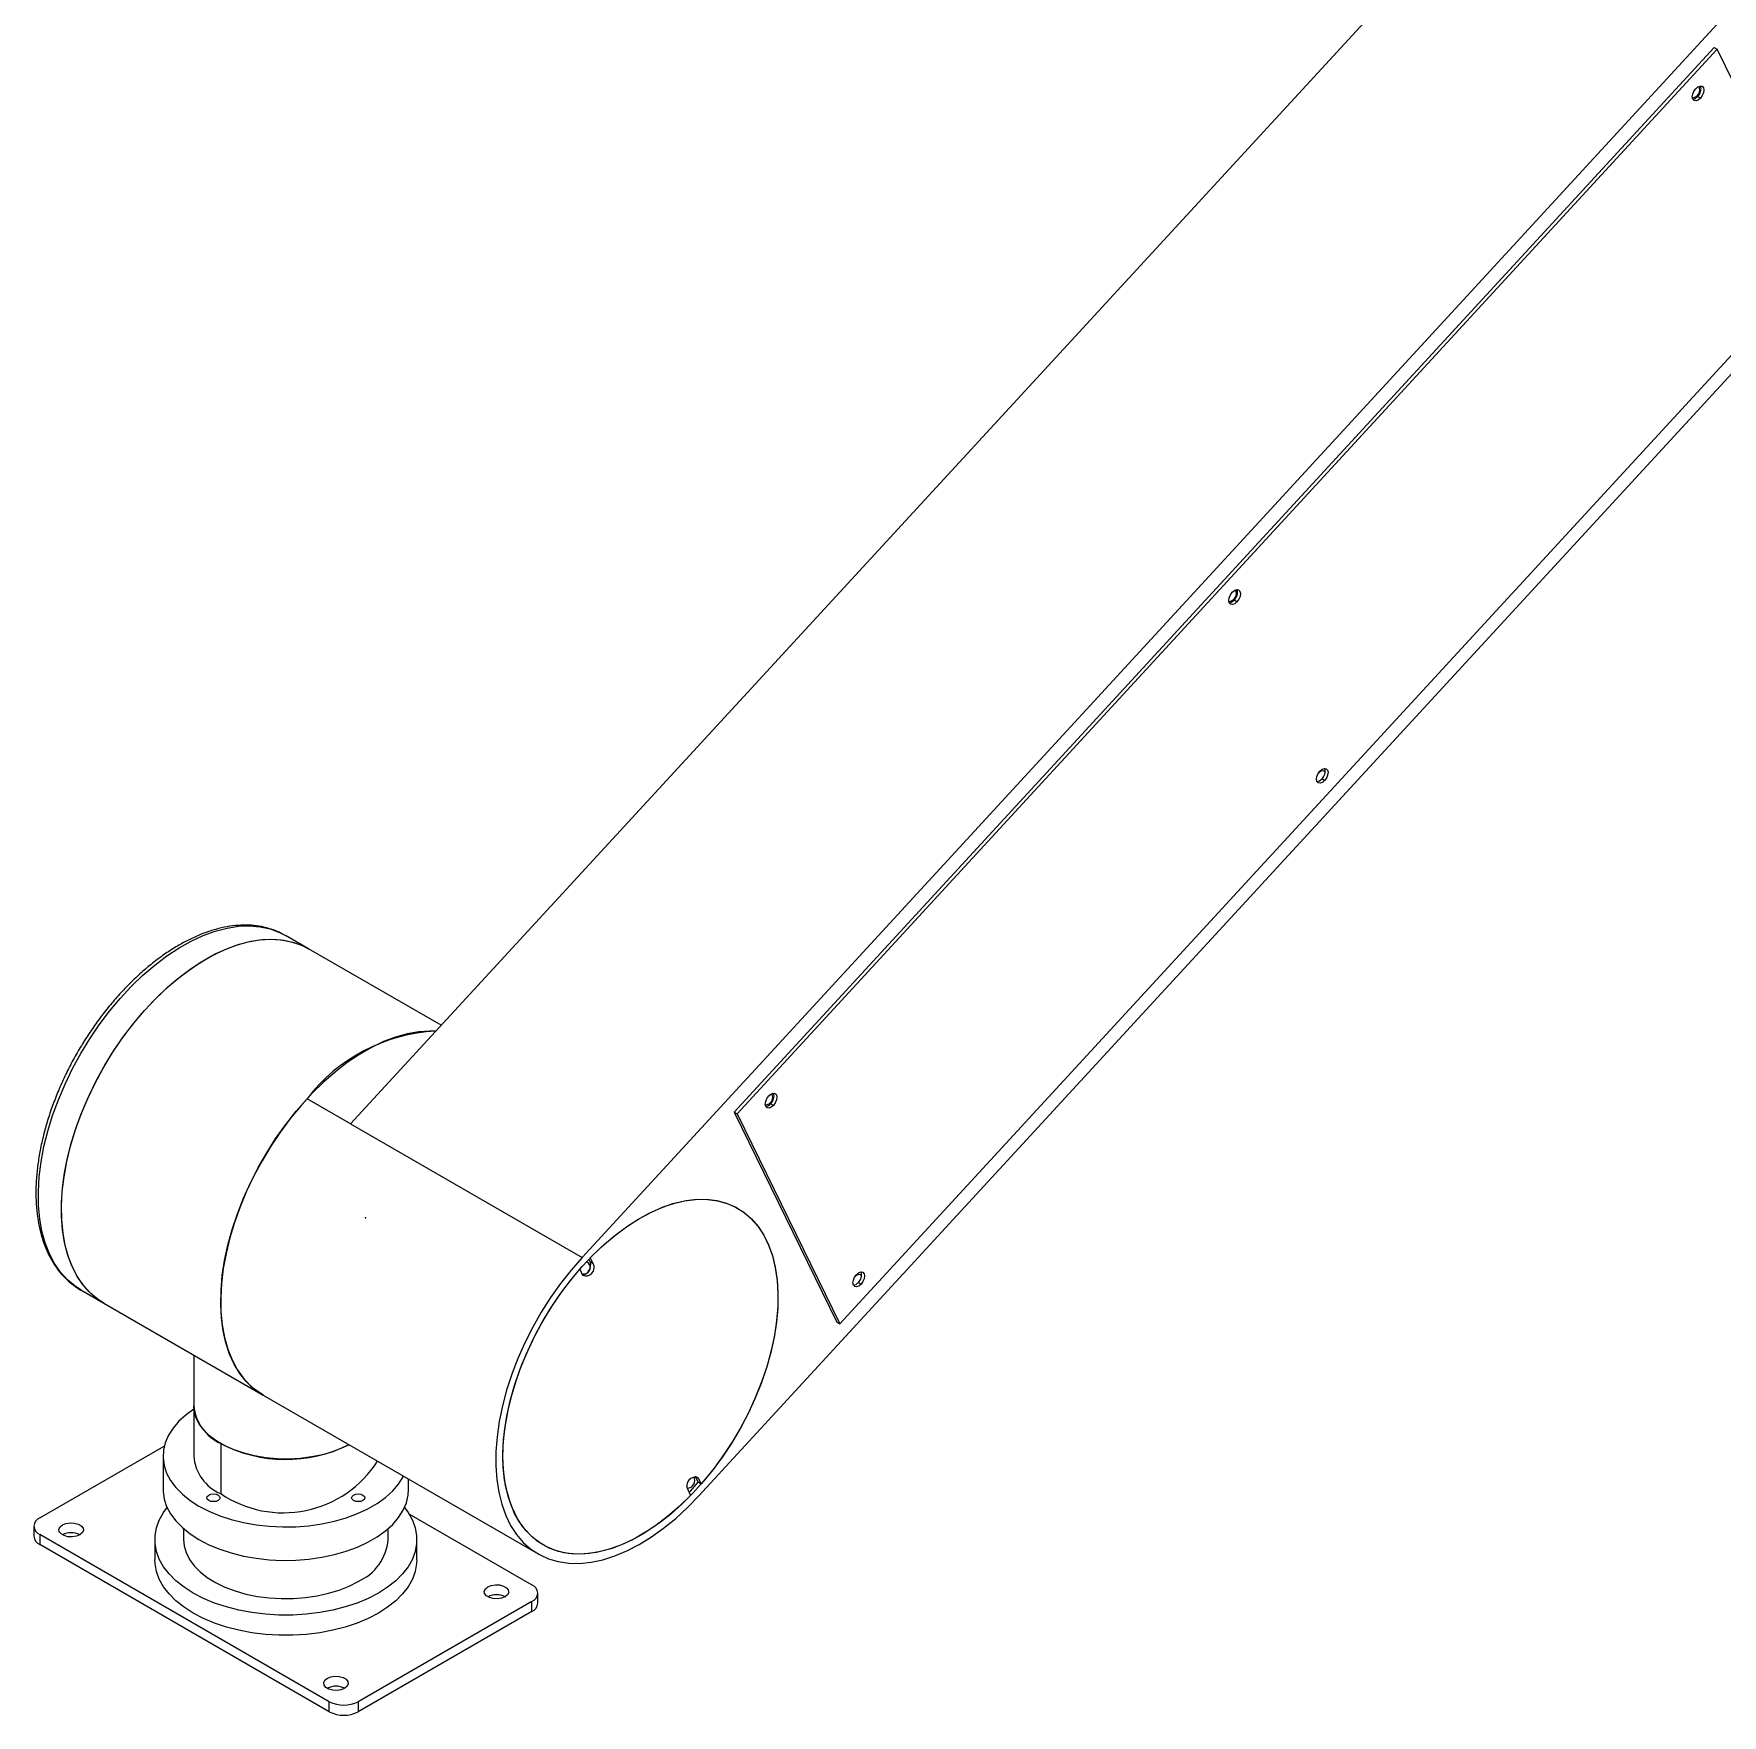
# Model space of a CAD drawing. Header units: millimetres. Extents: x 0.015 to 0.589, y 0.005 to 0.415.
# Drawn here: x 0.32428 to 0.36553, y 0.14077 to 0.18185 of the extents above; entities that cross this region are included whole.
import ezdxf

# ---------------------------------------------------------------- set-up
doc = ezdxf.new("R2010")
doc.units = ezdxf.units.MM
doc.header["$PDSIZE"] = -1

msp = doc.modelspace()

# ---------------------------------------------------------------- linework, layer by layer
at = {"color": 7, "linetype": 'Continuous', "lineweight": 25}
for p, q in [((0.3320189232087147, 0.155223763026958), (0.3598370604631891, 0.1854564017088451)), ((0.3654939147126813, 0.1821907692615544), (0.3376757774582071, 0.1519581305796671)), ((0.3653274411089671, 0.1815189769814244), (0.3413909044016287, 0.1555048460225912)), ((0.3653981517870857, 0.1814781565758332), (0.3414616150797474, 0.1554640256170001)), ((0.3653274411089671, 0.1815189769814244), (0.3653981517870857, 0.1814781565758332)), ((0.3679100415238354, 0.1763541570578263), (0.3653981517870857, 0.1814781565758332)), ((0.3649938440757718, 0.1802801401836985), (0.3649231333976532, 0.1803209605892897)), ((0.3405301976136044, 0.1461354038546595), (0.3683483348680788, 0.1763680425365463)), ((0.3439735048164969, 0.150340026098993), (0.3679100415238354, 0.1763541570578263)), ((0.3536725091466253, 0.167976159324791), (0.3536017984685066, 0.1680169797303821)), ((0.3558133242631732, 0.1636091142810349), (0.3557426135850546, 0.1636499346866261)), ((0.3303682711687937, 0.159860812751588), (0.3304304972247101, 0.1598266356124869)), ((0.3309961826496594, 0.1595000723677578), (0.3304304972247101, 0.1598266356124869)), ((0.3342338922545185, 0.1576309823975713), (0.3309961826496592, 0.1595000723677579)), ((0.3320189232087147, 0.155223763026958), (0.3309582630369349, 0.155836069110825)), ((0.3413909044016287, 0.1555048460225912), (0.3414616150797474, 0.1554640256170001)), ((0.3413909044016287, 0.1555048460225912), (0.3439027941383783, 0.1503808465045841)), ((0.3423511742174787, 0.1556721784658834), (0.3422804635393601, 0.1557129988714746)), ((0.3320189232087147, 0.155223763026958), (0.3376757774582071, 0.1519581305796671)), ((0.3414616150797474, 0.1554640256170001), (0.3439735048164969, 0.150340026098993)), ((0.3378771744727629, 0.1518484315731097), (0.3378441135513029, 0.1519158724894621)), ((0.3379478851508815, 0.1518076111675186), (0.3378771744727629, 0.1518484315731097)), ((0.3379478851508815, 0.1518076111675186), (0.3378777270412678, 0.1519507265736539)), ((0.3376189536714593, 0.1516694927254508), (0.3376891117810725, 0.1515263773193149)), ((0.3254309035615298, 0.1511661469886801), (0.3259965889864791, 0.150839583743951)), ((0.3444919893340267, 0.1513051334221273), (0.344421278655908, 0.1513459538277185)), ((0.325996588986479, 0.150839583743951), (0.3298856762830052, 0.1485944614364385)), ((0.3439027941383783, 0.1503808465045841), (0.3439735048164969, 0.150340026098993)), ((0.3281909294663322, 0.1495728179487999), (0.3281909294663322, 0.1483314812188979)), ((0.3298856762830435, 0.1485944614364175), (0.3366031907043155, 0.1447165229052598)), ((0.3281909294663322, 0.1483314812188979), (0.3281909294663322, 0.1471066700010693)), ((0.3244305218262851, 0.1455959036239817), (0.3274709623585957, 0.1473511125826114)), ((0.3288499392086625, 0.1474130220930973), (0.3288499392086625, 0.1461882108752687)), ((0.3274409294663322, 0.1471066700010693), (0.3274409294663322, 0.1462901291891836)), ((0.3334409294663322, 0.1462901291891836), (0.3334409294663322, 0.146542057460352)), ((0.3405168632907391, 0.1465671571150113), (0.3404461526126205, 0.1466079775206024)), ((0.3405163107222338, 0.1464648621144667), (0.3404461526126205, 0.1466079775206024)), ((0.3405870214003524, 0.1464240417088757), (0.3405163107222338, 0.1464648621144667)), ((0.3405870214003524, 0.1464240417088757), (0.3405168632907391, 0.1465671571150113)), ((0.34025808992093, 0.1462859232668078), (0.3403282480305433, 0.146142807860672)), ((0.3334481743143285, 0.1456967763776241), (0.3364513371064566, 0.1439630874003361)), ((0.3242840752168787, 0.1453918015960261), (0.3242840752168787, 0.1451468393524604)), ((0.3315015896381508, 0.1411056590089566), (0.3244305218262854, 0.1451876995680704)), ((0.3244305218262854, 0.1451876995680704), (0.3244305218262854, 0.1449427373245047)), ((0.3279409294663709, 0.1453328058206146), (0.3279409294663709, 0.1450653179713347)), ((0.3329409294663709, 0.1450653179713346), (0.3329409294663709, 0.145332805820682)), ((0.3315015896381509, 0.1408606967653908), (0.3244305218262854, 0.1449427373245047)), ((0.3272409294663713, 0.1450653179713347), (0.3272409294663713, 0.1445753934842033)), ((0.3336409294663713, 0.1445753934842032), (0.3336409294663713, 0.1450653179713347)), ((0.3364513371064567, 0.1435548833444246), (0.3322086964193373, 0.1411056590089566)), ((0.3364513371064566, 0.143309921100859), (0.3364513371064567, 0.1435548833444246)), ((0.3365977837158633, 0.1435140231288146), (0.3365977837158633, 0.1437589853723804)), ((0.3364513371064566, 0.143309921100859), (0.3322086964193374, 0.1408606967653908)), ((0.3315015896381509, 0.1408606967653908), (0.3315015896381508, 0.1411056590089566)), ((0.3322086964193373, 0.1411056590089566), (0.3322086964193374, 0.1408606967653908))]:
    msp.add_line(p, q, dxfattribs=at)
at = {"color": 7, "linetype": 'Continuous', "lineweight": 25, "flags": 128}
for points in [[(0.3649938440757718, 0.1802801401836985), (0.3649399843391575, 0.1802351929901419), (0.3648856330673374, 0.1802148177465717), (0.3648390647487507, 0.1802221163991193), (0.3648073689877593, 0.1802559777940969), (0.3647953711766515, 0.1803112468410733), (0.3648048978734079, 0.1803795093286617), (0.3648344987248071, 0.1804503729119276), (0.364879667269556, 0.1805130492526989), (0.3649335270061703, 0.1805579964462554), (0.3649878782779904, 0.1805783716898257), (0.3650344465965771, 0.180571073037278), (0.3650661423575685, 0.1805372116423005), (0.3650781401686763, 0.180481942595324), (0.3650686134719199, 0.1804136801077357), (0.3650390126205207, 0.1803428165244697), (0.3649938440757718, 0.1802801401836985)], [(0.3536725091466253, 0.167976159324791), (0.3536186494100109, 0.1679312121312344), (0.3535642981381908, 0.1679108368876642), (0.3535177298196042, 0.1679181355402118), (0.3534860340586128, 0.1679519969351893), (0.353474036247505, 0.1680072659821657), (0.3534835629442614, 0.1680755284697541), (0.3535131637956606, 0.16814639205302), (0.3535583323404095, 0.1682090683937912), (0.3536121920770238, 0.1682540155873478), (0.3536665433488439, 0.1682743908309181), (0.3537131116674306, 0.1682670921783705), (0.3537448074284219, 0.1682332307833929), (0.3537568052395297, 0.1681779617364165), (0.3537472785427733, 0.1681096992488281), (0.3537176776913741, 0.1680388356655622), (0.3536725091466253, 0.167976159324791)], [(0.3558133242631732, 0.1636091142810349), (0.3557594645265589, 0.1635641670874784), (0.3557051132547388, 0.1635437918439081), (0.3556585449361521, 0.1635510904964557), (0.3556268491751608, 0.1635849518914332), (0.355614851364053, 0.1636402209384097), (0.3556243780608093, 0.163708483425998), (0.3556539789122085, 0.163779347009264), (0.3556991474569574, 0.1638420233500352), (0.3557530071935717, 0.1638869705435918), (0.3558073584653918, 0.163907345787162), (0.3558539267839785, 0.1639000471346145), (0.3558856225449699, 0.1638661857396369), (0.3558976203560777, 0.1638109166926605), (0.3558880936593213, 0.1637426542050721), (0.3558584928079221, 0.1636717906218062), (0.3558133242631732, 0.1636091142810349)], [(0.3556692402956831, 0.1638041009173974), (0.3557114525493075, 0.1638389780544661), (0.3557555042551176, 0.1638554921893798), (0.3557932478773322, 0.16384957663149), (0.3558189372916157, 0.1638221319708608), (0.3558235576037818, 0.1638105371811246)], [(0.325996588986479, 0.150839583743951), (0.3258689720905756, 0.1509211921535379), (0.325680227285805, 0.1510756950793176), (0.3255112358097311, 0.1512589154062971), (0.3253631830161384, 0.1514695679755264), (0.3252371073889982, 0.1517061752105861), (0.3251338932582495, 0.1519670774817241), (0.3250542645968604, 0.1522504447469666), (0.3249987799426775, 0.1525542893885469), (0.324967828480684, 0.1528764801546164), (0.3249616273131473, 0.1532147571084449), (0.3249802199368022, 0.153566747480253), (0.3250234759377525, 0.1539299823104871), (0.3250910919062309, 0.154301913767797), (0.3251825935648005, 0.1546799330202421), (0.3252973390950704, 0.1550613885343728), (0.3254345236395902, 0.1554436046738332), (0.3255931849473471, 0.1558239004670266), (0.3257722101232651, 0.156199608412206), (0.3259703434343647, 0.1565680931880817), (0.326186195117827, 0.1569267701387071), (0.3264182511291818, 0.1572731234029823), (0.3266648837622415, 0.1576047235616131), (0.3269243630662903, 0.157919244677741), (0.3271948689804461, 0.1582144806117194), (0.3274745041000792, 0.1584883604955983), (0.3277613069857431, 0.1587389632587747), (0.3280532659212623, 0.1589645311029227), (0.3283483330244764, 0.1591634818316859), (0.3286444386116618, 0.1593344199486479), (0.3289395057148758, 0.1594761464457371), (0.329231464650395, 0.1595876672134068), (0.3295182675360589, 0.1596682000135992), (0.3297979026556921, 0.159717179966584), (0.3300684085698479, 0.1597342635131828), (0.3303278878738967, 0.1597193308245907), (0.3305745205069563, 0.1596724866428892), (0.3308065765183112, 0.1595940595463554), (0.3309961826496594, 0.1595000723677578)], [(0.3259965889864792, 0.150839583743951), (0.325820004132189, 0.1509570628433202), (0.3256360788039808, 0.1511188547282223), (0.3254722164743487, 0.1513090612803973), (0.3253295665198001, 0.1515263483375452), (0.3252091295272723, 0.1517691917870803), (0.3251117502757341, 0.1520358882566872), (0.3250381118106681, 0.1523245670622526), (0.3249887306529975, 0.1526332033293709), (0.3249639531760632, 0.1529596321963831), (0.3249639531760632, 0.1533015639993259), (0.3249887306529976, 0.1536566003322795), (0.3250381118106681, 0.1540222508704613), (0.3251117502757341, 0.1543959508380656), (0.3252091295272723, 0.1547750789983226), (0.3253295665198001, 0.1551569760395914), (0.3254722164743487, 0.1555389632285202), (0.3256360788039808, 0.1559183611994359), (0.325820004132189, 0.1562925087481698), (0.3260227023549461, 0.156658781498492), (0.3262427516898578, 0.1570146103102257), (0.3264786086489451, 0.1573574992999192), (0.3267286188651029, 0.1576850433476752), (0.3269910286962969, 0.1579949449673388), (0.3272639975261026, 0.158285030421712), (0.3275456106743067, 0.1585532649697585), (0.3278338928270132, 0.1587977671388501), (0.3281268218920514, 0.1590168219219451), (0.3284223431824994, 0.1592088928071307), (0.3287183838288363, 0.1593726325551502), (0.3290128673186331, 0.1595068926493179), (0.3293037280617948, 0.1596107313515391), (0.3295889258791914, 0.1596834203079258), (0.3298664603130481, 0.1597244496576757), (0.3301343846587197, 0.1597335316093798), (0.3303908196194248, 0.1597106024596726), (0.3306339664881621, 0.1596558230400644), (0.3308621197643484, 0.159569577588825), (0.3309961826496594, 0.1595000723677578)], [(0.334099588844158, 0.157485021996196), (0.3339574958663739, 0.1574891412056702), (0.3336869899522181, 0.1574720576590715), (0.3334073548325849, 0.1574230777060867), (0.333120551946921, 0.1573425449058942), (0.3328285930114018, 0.1572310241382246), (0.3325335259081877, 0.1570892976411353), (0.3322374203210023, 0.1569183595241733), (0.3319423532177883, 0.1567194087954101), (0.3316503942822691, 0.1564938409512621), (0.3313635913966052, 0.1562432381880857), (0.3310839562769721, 0.1559693583042069), (0.3308134503628163, 0.1556741223702284), (0.3305539710587674, 0.1553596012541005), (0.3303073384257078, 0.1550280010954697), (0.330075282414353, 0.1546816478311945), (0.3298594307308907, 0.1543229708805692), (0.3296612974197912, 0.1539544861046934), (0.3294822722438731, 0.153578778159514), (0.3293236109361162, 0.1531984823663206), (0.3291864263915964, 0.1528162662268603), (0.3290716808613265, 0.1524348107127295), (0.3289801792027569, 0.1520567914602844), (0.3289125632342785, 0.1516848600029745), (0.3288693072333282, 0.1513216251727404), (0.3288507146096734, 0.1509696348009324), (0.32885691577721, 0.1506313578471039), (0.3288878672392035, 0.1503091670810344), (0.3289433518933865, 0.1500053224394541), (0.3290229805547756, 0.1497219551742116), (0.3291261946855242, 0.1494610529030735), (0.3292522703126645, 0.1492244456680139), (0.3294003231062572, 0.1490137930987846), (0.3295693145823311, 0.1488305727718051), (0.3297580593871017, 0.1486760698460254), (0.3298856762830051, 0.1485944614364385)], [(0.3423511742174787, 0.1556721784658834), (0.3422973144808644, 0.1556272312723268), (0.3422429632090443, 0.1556068560287566), (0.3421963948904576, 0.1556141546813042), (0.3421646991294663, 0.1556480160762818), (0.3421527013183585, 0.1557032851232582), (0.3421622280151149, 0.1557715476108466), (0.3421918288665141, 0.1558424111941125), (0.3422369974112629, 0.1559050875348837), (0.3422908571478773, 0.1559500347284402), (0.3423452084196973, 0.1559704099720105), (0.342391776738284, 0.1559631113194628), (0.3424234724992753, 0.1559292499244853), (0.3424354703103832, 0.1558739808775088), (0.3424259436136268, 0.1558057183899205), (0.3423963427622276, 0.1557348548066546), (0.3423511742174787, 0.1556721784658834)], [(0.3298856762830436, 0.1485944614364177), (0.3298511634173485, 0.1486149431010966), (0.3296537679041566, 0.148755858496304), (0.3294755333402886, 0.1489260153596717), (0.3293177099131489, 0.1491242201630607), (0.3291814046406827, 0.1493490826421851), (0.3290675736064413, 0.1495990255483175), (0.3289770152533424, 0.1498722957115549), (0.3289103647831669, 0.1501669763380467), (0.3288680897010746, 0.1504810004549257), (0.328850486536392, 0.1508121654086381), (0.3288576787626714, 0.1511581483149751), (0.3288896159316131, 0.1515165223524374), (0.3289460740269238, 0.1518847737846434), (0.3290266570356298, 0.1522603195923845), (0.3291307997258242, 0.1526405255916487), (0.3292577716113613, 0.1530227249105288), (0.3294066820756935, 0.1534042366954127), (0.3295764866189055, 0.1537823849152453), (0.3297659941841309, 0.1541545171319635), (0.3299738755119609, 0.1545180231054437), (0.3301986724642431, 0.1548703531024607), (0.3304388082518737, 0.155209035781234), (0.3306925984948398, 0.1555316955261154), (0.3309582630369349, 0.155836069110825)], [(0.3360300537694231, 0.1457071152697454), (0.335924873896933, 0.1459572391042678), (0.3358432236659017, 0.1462302367240073), (0.3357857075860729, 0.1465240869501008), (0.3357527514863786, 0.1468366142182835), (0.3357445993622504, 0.1471655046860054), (0.3357613115691634, 0.1475083233633121), (0.3358027643757846, 0.1478625321406586), (0.3358686508800368, 0.1482255085801842), (0.3359584832812943, 0.1485945653313248), (0.3360715964918877, 0.1489669700270167), (0.3362071530611805, 0.1493399655131858), (0.336364149375761, 0.1497107902617522), (0.3365414230898439, 0.1500766988160178), (0.3367376617308729, 0.1504349821170667), (0.3369514124166078, 0.1507829875606905), (0.337181092611756, 0.1511181386363408), (0.3374250018445107, 0.1514379540027126), (0.3376813342962491, 0.1517400658587269), (0.3379481921711811, 0.1520222374739013), (0.3382235997469662, 0.1522823797483202), (0.3385055180022699, 0.1525185666795998), (0.3387918597129644, 0.1527290496223351), (0.339080504905206, 0.1529122702344598), (0.3393693165509792, 0.153066872014665), (0.3396561563899052, 0.1531917103454604), (0.3399389007601729, 0.1532858609675219), (0.3402154563213884, 0.1533486268225841), (0.3404837755529349, 0.1533795432142161), (0.3407418719130985, 0.1533783812482707), (0.3409878345467284, 0.1533451495275376), (0.3412198424325403, 0.15328009408805), (0.3414361778653198, 0.1531836965775211), (0.3416352391732118, 0.1530566706893924), (0.341815552575938, 0.1528999568788971), (0.341975783096151, 0.1527147154002587), (0.3421147444431385, 0.1525023177165748), (0.3422314077957059, 0.1522643363459841), (0.3423249094192077, 0.1520025332192919), (0.3423945570603369, 0.1517188466352516), (0.3424398350723259, 0.151415376910078), (0.3424604082326156, 0.1510943708274417), (0.342456124224725, 0.1507582050040684), (0.3424270147659496, 0.1504093682941002), (0.3423732953725379, 0.1500504433624906), (0.3422953637640836, 0.1496840875638563), (0.3421937969189502, 0.1493130132683539), (0.3420693468025238, 0.1489399677802398), (0.3419229347999251, 0.1485677129977908), (0.3417556448943963, 0.1481990049651757), (0.3415687156418684, 0.1478365734676685), (0.3413635310011264, 0.1474831018212729), (0.3411416100874624, 0.1471412070063902), (0.340904595925678, 0.1468134202926111), (0.3406542432857029, 0.1465021684980821), (0.3403924056908931, 0.1462097560221924), (0.3401210216951914, 0.1459383477846075), (0.3398421005307532, 0.1456899531969608), (0.339557707232294, 0.1454664112858739), (0.3392699473482952, 0.1452693770774459), (0.3389809513522595, 0.1451003093440199), (0.3386928588694309, 0.1449604598039425), (0.3384078028357574, 0.1448508638542794), (0.3381278937063802, 0.1447723329050977), (0.3378552038305614, 0.1447254483720695), (0.3375917521087359, 0.144710557371874), (0.3373394890452784, 0.1447277701522667), (0.3371002823076517, 0.1447769592758438), (0.33687590289885, 0.144857760563544), (0.3366680120455128, 0.1449695757909032), (0.3364781488987834, 0.1451115771170986), (0.3363077191389731, 0.145282713213993), (0.3361579845683953, 0.1454817170498003), (0.3360300537694231, 0.1457071152697454)], [(0.3378777270412678, 0.1519507265736539), (0.3381552304708462, 0.1522205940536469), (0.3384399612179516, 0.1524662588606463), (0.3387297480093802, 0.1526858476268547), (0.3390223810160165, 0.1528776858327172), (0.3393156287043424, 0.1530403105763166), (0.3396072548534571, 0.1531724817290344), (0.3398950356078428, 0.1532731913924081), (0.3401767764358343, 0.1533416715840696), (0.3404503288644743, 0.1533774000941535), (0.3407136068631389, 0.1533801044675163), (0.3409646027509944, 0.1533497640813995), (0.3412014025069839, 0.1532866103026929), (0.34142220036559, 0.1531911247235983), (0.3416253125870737, 0.1530640354891486), (0.3418091902971798, 0.1529063117445874), (0.3419724312983979, 0.1527191562449513), (0.3421137907627095, 0.1525039961832127), (0.3422321907242817, 0.1522624723069245), (0.3423267282997187, 0.1519964264063606), (0.3423966825731853, 0.1517078872695627), (0.3424415200939004, 0.1513990552113979), (0.342460898944076, 0.1510722852946023), (0.3424546713462818, 0.1507300693707633), (0.3424228847903529, 0.1503750170781897), (0.342365781671246, 0.150009835941575), (0.3422837974406067, 0.1496373107252079), (0.3421775572861427, 0.1492602821971763), (0.342047871364126, 0.1488816254665027), (0.3418957286213781, 0.1485042280584055), (0.3417222892538521, 0.1481309678948785), (0.3415288758593178, 0.1477646913485009), (0.3413169633516198, 0.1474081915368354), (0.3410881677134158, 0.1470641870229318), (0.3408442336731676, 0.1467353010843621), (0.3405870214003524, 0.1464240417088757)], [(0.3376757774582071, 0.1519581305796671), (0.3374066000631605, 0.151649513653663), (0.3371496451787277, 0.151322143879942), (0.3369067641707391, 0.1509783799652256), (0.3366797070024228, 0.1506206987363966), (0.3364701096258796, 0.150251677294905), (0.3362794821950104, 0.1498739744486928), (0.3361091981848228, 0.149490311555422), (0.3359604844955124, 0.1491034529150303), (0.3358344126126182, 0.1487161858528865), (0.3357318908869455, 0.1483313006370475), (0.3356536579898772, 0.1479515703743132), (0.3356002775912291, 0.147579731029928), (0.3355721342979969, 0.1472184617148888), (0.3355694308832531, 0.1468703653828891), (0.3355921868251629, 0.1465379500759775), (0.3356402381666435, 0.1462236108540575), (0.3357132386966782, 0.1459296125384262), (0.3358106624447756, 0.1456580733936846), (0.335931807470598, 0.1454109498655929), (0.3360758009214584, 0.1451900224848338), (0.3362416053212436, 0.1449968830382483), (0.336428026045454, 0.1448329230999748), (0.3366337199284997, 0.1446993240051256), (0.3368572049412398, 0.1445970483382405), (0.3370968708690365, 0.1445268329978432), (0.337350990913388, 0.1444891838870701), (0.3376177341335518, 0.1444843722686272), (0.3378951786385139, 0.1445124328103354), (0.3381813254342587, 0.1445731633353489), (0.3384741128265656, 0.1446661262788433), (0.338771431275564, 0.1447906518406804), (0.3390711385950158, 0.1449458428113338), (0.3393710753868164, 0.1451305810363036), (0.3396690805995081, 0.1453435354724457), (0.3399630070987045, 0.1455831717781678), (0.3402507371372436, 0.1458477633683961), (0.3405301976136044, 0.1461354038546595)], [(0.3403282480305433, 0.146142807860672), (0.340050744600965, 0.1458729403806791), (0.3397660138538597, 0.1456272755736797), (0.3394762270624311, 0.1454076868074713), (0.3391835940557947, 0.1452158486016088), (0.3388903463674688, 0.1450532238580095), (0.3385987202183541, 0.1449210527052918), (0.3383109394639685, 0.1448203430419181), (0.338029198635977, 0.1447518628502566), (0.3377556462073369, 0.1447161343401727), (0.3374923682086725, 0.14471342996681), (0.337241372320817, 0.1447437703529268), (0.3370045725648275, 0.1448069241316334), (0.3367837747062214, 0.1449024097107281), (0.3365806624847377, 0.1450294989451778), (0.3363967847746316, 0.145187222689739), (0.3362335437734136, 0.1453743781893752), (0.3360921843091021, 0.1455895382511138), (0.3359737843475299, 0.145831062127402), (0.335879246772093, 0.1460971080279659), (0.3358092924986264, 0.1463856471647638), (0.3357644549779112, 0.1466944792229287), (0.3357450761277357, 0.1470212491397242), (0.33575130372553, 0.1473634650635632), (0.3357830902814589, 0.1477185173561368), (0.3358401934005658, 0.1480836984927515), (0.3359221776312051, 0.1484562237091187), (0.3360284177856691, 0.1488332522371502), (0.3361581037076858, 0.1492119089678238), (0.3363102464504337, 0.1495893063759209), (0.3364836858179598, 0.149962566539448), (0.3366770992124941, 0.1503288430858255), (0.3368890117201921, 0.1506853428974909), (0.3371178073583961, 0.1510293474113946), (0.3373617413986443, 0.1513582333499642), (0.3376189536714593, 0.1516694927254508)], [(0.3376331701405095, 0.1516404925748887), (0.3376409170415614, 0.1516939669407881), (0.3376411601521701, 0.1516948251618365)], [(0.3444919893340267, 0.1513051334221273), (0.3444381295974123, 0.1512601862285708), (0.3443837783255922, 0.1512398109850005), (0.3443372100070056, 0.1512471096375482), (0.3443055142460142, 0.1512809710325257), (0.3442935164349064, 0.1513362400795022), (0.3443030431316628, 0.1514045025670906), (0.344332643983062, 0.1514753661503565), (0.3443778125278108, 0.1515380424911277), (0.3444316722644252, 0.1515829896846843), (0.3444860235362453, 0.1516033649282545), (0.344532591854832, 0.1515960662757069), (0.3445642876158233, 0.1515622048807294), (0.3445762854269311, 0.1515069358337529), (0.3445667587301748, 0.1514386733461645), (0.3445371578787756, 0.1513678097628986), (0.3444919893340267, 0.1513051334221273)], [(0.3443479053429171, 0.1515001200332645), (0.344390117620161, 0.1515349971955589), (0.3444341693259711, 0.1515515113304725), (0.3444719129481856, 0.1515455957725827), (0.3444976023624691, 0.1515181511119534), (0.3445022227329393, 0.1515065561385501)], [(0.3281948582159331, 0.1482547563631032), (0.3280043628479916, 0.1481170295665175), (0.3278294179581637, 0.1479590265875518), (0.3276850906530414, 0.1477910305069267), (0.3275730730383174, 0.1476150109250872), (0.3274946784181058, 0.1474330315106941), (0.3274508258976516, 0.1472472258059958), (0.3274420296076624, 0.1470597722129962), (0.3274683926765958, 0.1468728684536826), (0.3275296060215727, 0.1466887058037454), (0.3276249519720908, 0.1465094434018735), (0.3277533126840562, 0.1463371829358276), (0.3279131832454823, 0.146173944002073), (0.3281026893202075, 0.1460216404278572), (0.3283196091227726, 0.1458820578333352), (0.3285613994668243, 0.1457568326968063), (0.3288252255816496, 0.1456474331685019), (0.3291079943472706, 0.1455551418578664), (0.3294063905584483, 0.1454810407961342), (0.3297169157924332, 0.145425998750503), (0.3300359294247724, 0.1453906610386322), (0.3303596913123039, 0.1453754419628841), (0.3306844056429146, 0.1453805199530068), (0.3310062654379672, 0.145405835474209), (0.3313214971856441, 0.1454510917251508), (0.3316264050819227, 0.1455157581176681), (0.3319174143604993, 0.1455990764974336), (0.3321911132036547, 0.1457000700326234), (0.3324442927426983, 0.1458175546663767), (0.332673984679019, 0.1459501529987798), (0.3328774960846729, 0.1460963104356211), (0.3330524409745008, 0.1462543134145868), (0.3331967682796231, 0.1464223094952119), (0.333308785894347, 0.1465983290770514), (0.3333168267251809, 0.1466137004478548)], [(0.331981284065243, 0.1473846928144029), (0.3318199703370514, 0.1473051509655015), (0.3315862726517706, 0.1472134656791017), (0.3313345122202605, 0.1471394121656346), (0.3310686594549205, 0.147084158293245), (0.3307929070126727, 0.1470485754485075), (0.330511603674258, 0.1470332247941399), (0.3302291857613656, 0.1470383484191314), (0.32995010717319, 0.1470638655208554), (0.3296787691457803, 0.1471093736793745), (0.3294194508419183, 0.1471741552038434), (0.329176241866165, 0.1472571884509229), (0.328952977769354, 0.1473571639367047), (0.3287531795596637, 0.1474725049880556), (0.3285799981742145, 0.1476013926076944), (0.3284361647869084, 0.1477417941608657), (0.3283239477361852, 0.1478914954312041), (0.32824511675197, 0.1480481355402493), (0.3282009150459753, 0.1482092441799092), (0.3281909294663322, 0.1483314812188979)], [(0.3402911508423894, 0.1462184823504552), (0.3403216950127745, 0.1462505764277837), (0.3405163107222337, 0.146464862114467)], [(0.3274409294663322, 0.1462901291891835), (0.3274420296076624, 0.1462432314011104), (0.3274683926765958, 0.1460563276417969), (0.3275296060215726, 0.1458721649918596), (0.3276249519720908, 0.1456929025899877), (0.3277533126840562, 0.1455206421239419), (0.3279131832454823, 0.1453574031901873), (0.3281026893202075, 0.1452050996159714), (0.3283196091227726, 0.1450655170214494), (0.3285613994668243, 0.1449402918849206), (0.3288252255816496, 0.1448308923566161), (0.3291079943472706, 0.1447386010459806), (0.3294063905584483, 0.1446644999842485), (0.3297169157924331, 0.1446094579386172), (0.3300359294247724, 0.1445741202267465), (0.3303596913123039, 0.1445589011509983), (0.3306844056429146, 0.144563979141121), (0.3310062654379672, 0.1445892946623232), (0.3313214971856441, 0.144634550913265), (0.3316264050819227, 0.1446992173057823), (0.3319174143604993, 0.1447825356855479), (0.3321911132036547, 0.1448835292207377), (0.3324442927426983, 0.1450010138544909), (0.332673984679019, 0.145133612186894), (0.3328774960846729, 0.1452797696237353), (0.3330524409745008, 0.145437772602701), (0.3331967682796231, 0.1456057686833261), (0.3333087858943471, 0.1457817882651657), (0.3333871805145587, 0.1459637676795588), (0.3334310330350129, 0.1461495733842571), (0.3334409294663322, 0.1462901291891835)], [(0.3285585405041355, 0.1460199899838276), (0.3285234016411458, 0.1460503489816606), (0.3285110625133659, 0.1460861598612909), (0.3285234016411458, 0.1461219707409211), (0.3285585405041355, 0.1461523297387541), (0.3286111295289795, 0.1461726149725747), (0.3286731625133659, 0.1461797381994199), (0.3287351954977523, 0.1461726149725747), (0.3287877845225962, 0.1461523297387541), (0.3288229233855859, 0.1461219707409211), (0.3288352625133659, 0.1460861598612908), (0.3288229233855859, 0.1460503489816606), (0.3287877845225962, 0.1460199899838276), (0.3287351954977522, 0.145999704750007), (0.3286731625133659, 0.1459925815231618), (0.3286111295289795, 0.145999704750007), (0.3285585405041355, 0.1460199899838276)], [(0.3320940744100682, 0.1460199899838277), (0.3320589355470785, 0.1460503489816607), (0.3320465964192986, 0.1460861598612909), (0.3320589355470785, 0.1461219707409212), (0.3320940744100683, 0.1461523297387541), (0.3321466634349122, 0.1461726149725748), (0.3322086964192986, 0.14617973819942), (0.332270729403685, 0.1461726149725748), (0.332323318428529, 0.1461523297387541), (0.3323584572915187, 0.1461219707409212), (0.3323707964192986, 0.1460861598612909), (0.3323584572915187, 0.1460503489816606), (0.332323318428529, 0.1460199899838277), (0.332270729403685, 0.145999704750007), (0.3322086964192986, 0.1459925815231618), (0.3321466634349122, 0.145999704750007), (0.3320940744100682, 0.1460199899838277)], [(0.3333407983931317, 0.1458464205031741), (0.333428386831162, 0.1457273384951036), (0.333531892110496, 0.1455434397453871), (0.3336015321562754, 0.1453543025934607), (0.3336365439775856, 0.1451619992655404), (0.3336365439775856, 0.1449686366771288), (0.3336015321562754, 0.1447763333492085), (0.333531892110496, 0.1445871961972821), (0.333428386831162, 0.1444032974475656), (0.3332921503437737, 0.1442266519332443), (0.3331246752837963, 0.1440591950195384), (0.3329277965430333, 0.1439027613994371), (0.3327036711661679, 0.1437590649924182), (0.3324547547177304, 0.1436296801663873), (0.332183774378419, 0.1435160244885739), (0.3318936990655375, 0.1434193431943682), (0.3315877069049159, 0.1433406955442612), (0.331269150410699, 0.1432809432183658), (0.3309415197544996, 0.1432407408756682), (0.3306084045263483, 0.1432205289814481), (0.3302734544063935, 0.1432205289814481), (0.3299403391782422, 0.1432407408756682), (0.3296127085220428, 0.1432809432183658), (0.3292941520278259, 0.1433406955442613), (0.3289881598672043, 0.1434193431943682), (0.3286980845543228, 0.143516024488574), (0.3284271042150114, 0.1436296801663874), (0.3281781877665739, 0.1437590649924183), (0.3279540623897086, 0.1439027613994372), (0.3277571836489455, 0.1440591950195385), (0.3275897085889681, 0.1442266519332444), (0.3274534721015798, 0.1444032974475657), (0.3273499668222459, 0.1445871961972822), (0.3272803267764665, 0.1447763333492086), (0.3272453149551562, 0.1449686366771289), (0.3272453149551562, 0.1451619992655404), (0.3272803267764665, 0.1453543025934607), (0.3273499668222459, 0.1455434397453871), (0.3274534721015798, 0.1457273384951036), (0.3275410605395608, 0.1458464205031131)], [(0.3249849663108394, 0.1454261327448548), (0.3250703128666732, 0.1454606316327285), (0.3251709516223711, 0.1454761988154974), (0.3252747440587261, 0.1454709566611723), (0.3253691712761007, 0.1454455374509308), (0.3254428439584821, 0.1454030071166756), (0.3254868760930821, 0.1453484954443988), (0.3254959567546229, 0.1452885773462836), (0.3254689906813064, 0.1452304798292597), (0.3254092303795513, 0.145181210311308), (0.3253238838237176, 0.1451467114234343), (0.3252232450680197, 0.1451311442406655), (0.3251194526316646, 0.1451363863949906), (0.3250250254142901, 0.1451618056052321), (0.3249513527319087, 0.1452043359394873), (0.3249073205973086, 0.145258847611764), (0.3248982399357679, 0.1453187657098792), (0.3249252060090844, 0.1453768632269032), (0.3249849663108394, 0.1454261327448548)], [(0.3279409294663709, 0.1450653179713347), (0.3279543677763185, 0.1449158785289772), (0.3280024374695329, 0.1447471508456687), (0.3280847382451425, 0.1445828895313737), (0.3282001147806632, 0.1444254004548795), (0.328346947442445, 0.1442768944175998), (0.3285231750217774, 0.1441394561187689), (0.3287263236697424, 0.1440150148908337), (0.3289535416246298, 0.143905317615856), (0.3292016392444208, 0.1438119042031172), (0.3294671337823704, 0.1437360859721672), (0.3297462982771369, 0.143678927244773), (0.3300352138711498, 0.1436412304041739), (0.3303298248227801, 0.1436235246313792), (0.330625995440062, 0.1436260584766275), (0.330919568136743, 0.1436487963702858), (0.3312064217956808, 0.1436914191221692), (0.331482529620295, 0.1437533284022714), (0.3317440156619638, 0.1438336551400066), (0.3319872092298466, 0.1439312717240556), (0.3322086964193373, 0.1440448078315562)], [(0.3336409294663713, 0.1445753934842032), (0.333636543977586, 0.1444787121899974), (0.3336015321562757, 0.1442864088620771), (0.3335318921104963, 0.1440972717101507), (0.3334283868311624, 0.1439133729604342), (0.3332921503437741, 0.1437367274461129), (0.3331246752837967, 0.143569270532407), (0.3329277965430336, 0.1434128369123058), (0.3327036711661683, 0.1432691405052869), (0.3324547547177308, 0.1431397556792559), (0.3321837743784194, 0.1430261000014426), (0.3318936990655378, 0.1429294187072368), (0.3315877069049162, 0.1428507710571298), (0.3312691504106994, 0.1427910187312344), (0.3309415197545, 0.1427508163885368), (0.3306084045263487, 0.1427306044943167), (0.3302734544063938, 0.1427306044943167), (0.3299403391782425, 0.1427508163885369), (0.3296127085220432, 0.1427910187312344), (0.3292941520278263, 0.1428507710571299), (0.3289881598672047, 0.1429294187072369), (0.3286980845543231, 0.1430261000014426), (0.3284271042150118, 0.143139755679256), (0.3281781877665743, 0.1432691405052869), (0.3279540623897089, 0.1434128369123058), (0.3277571836489459, 0.1435692705324071), (0.3275897085889685, 0.143736727446113), (0.3274534721015802, 0.1439133729604343), (0.3273499668222462, 0.1440972717101508), (0.3272803267764668, 0.1442864088620772), (0.3272453149551566, 0.1444787121899975), (0.3272409294663713, 0.1445753934842033)], [(0.3353736019743542, 0.1439124098299664), (0.3354589485301879, 0.1439469087178401), (0.3355595872858858, 0.1439624759006089), (0.3356633797222409, 0.1439572337462838), (0.3357578069396154, 0.1439318145360423), (0.3358314796219968, 0.1438892842017871), (0.3358755117565969, 0.1438347725295104), (0.3358845924181376, 0.1437748544313952), (0.3358576263448211, 0.1437167569143712), (0.3357978660430661, 0.1436674873964195), (0.3357125194872324, 0.1436329885085458), (0.3356118807315344, 0.143617421325777), (0.3355080882951794, 0.1436226634801021), (0.3354136610778048, 0.1436480826903436), (0.3353399883954234, 0.1436906130245988), (0.3352959562608234, 0.1437451246968755), (0.3352868755992826, 0.1438050427949907), (0.3353138416725991, 0.1438631403120147), (0.3353736019743542, 0.1439124098299664)], [(0.3314550803034805, 0.1416777965023719), (0.3315404268593143, 0.1417122953902457), (0.3316410656150122, 0.1417278625730145), (0.3317448580513672, 0.1417226204186894), (0.3318392852687418, 0.1416972012084479), (0.3319129579511232, 0.1416546708741927), (0.3319569900857232, 0.1416001592019159), (0.331966070747264, 0.1415402411038008), (0.3319391046739475, 0.1414821435867768), (0.3318793443721925, 0.1414328740688251), (0.3317939978163587, 0.1413983751809514), (0.3316933590606608, 0.1413828079981826), (0.3315895666243057, 0.1413880501525077), (0.3314951394069311, 0.1414134693627492), (0.3314214667245498, 0.1414559996970043), (0.3313774345899497, 0.1415105113692811), (0.331368353928409, 0.1415704294673963), (0.3313953200017255, 0.1416285269844203), (0.3314550803034805, 0.1416777965023719)]]:
    msp.add_lwpolyline(points, dxfattribs=at)
at = {"color": 8, "linetype": 'Continuous', "lineweight": 25, "flags": 128}
msp.add_lwpolyline([(0.3254309035615299, 0.1511661469886801), (0.3252944572374826, 0.1512540246419732), (0.3251057717309402, 0.1514105949667408), (0.3249370782777747, 0.1515960805202315), (0.3247895707235388, 0.151809168619001), (0.3246642929809291, 0.1520483512360673), (0.324562131642004, 0.1523119356732356), (0.324483809703761, 0.152598056540343), (0.3244298814514783, 0.1529046889566468), (0.3244007285360321, 0.1532296628809295), (0.3243965572729476, 0.1535706784689055), (0.3244173971823031, 0.1539253223492469), (0.3244631007798146, 0.1542910847030401), (0.324533344620585, 0.1546653770258043), (0.3246276315881266, 0.1550455504463678), (0.3247452944124611, 0.1554289144729606), (0.3248855003923962, 0.1558127560338564), (0.3250472572885625, 0.1561943586778128), (0.3252294203455028, 0.1565710217984292), (0.3254307003931199, 0.1569400797463695), (0.325649672970149, 0.1572989206941943), (0.3258847884050862, 0.1576450051202943), (0.3261343827832324, 0.1579758837811142), (0.326396689722237, 0.1582892150444787), (0.3266698528728066, 0.1585827814613509), (0.3269519390561111, 0.1588545054587445), (0.3272409519449126, 0.1591024640427335), (0.3275348461915967, 0.1593249024075017), (0.3278315419031221, 0.1595202463541248), (0.3281289393604478, 0.1596871134311942), (0.3284249338782695, 0.1598243227184424), (0.3287174306999023, 0.1599309031841294), (0.3290043598218983, 0.1600061005570455), (0.3292836906434854, 0.160049382664498), (0.3295534463371532, 0.1600604431985032), (0.3298117178386837, 0.1600392038835319), (0.3300566773576223, 0.1599858150304659), (0.3302865913125715, 0.1599006544728465), (0.3303682711687937, 0.159860812751588)], dxfattribs=at)
at = {"color": 7, "linetype": 'Continuous', "lineweight": 25}
for centre, radius, start, end in [((0.3647897538679776, 0.1804814570532713), 0.0001896437718984492, 272.1459042665613, 27.85947294474963), ((0.3647882541354952, 0.1804229179992465), 0.0001690790608129883, 276.6606615702033, 322.9137773289385), ((0.3647697079677493, 0.1805026708952952), 0.0002378192545817998, 310.1757681360663, 18.72820198576425), ((0.3534483730385047, 0.1681986900364322), 0.0002378192546789945, 310.1757681471868, 18.72820193619624), ((0.3534684188492037, 0.168177476246259), 0.0001896438611261206, 272.1459611178338, 27.85941584838102), ((0.3534669192062926, 0.1681189371404165), 0.0001690790609044593, 276.6606616305976, 322.9137773194317), ((0.3555891881551557, 0.1638316449926297), 0.0002378192545770833, 310.1757681354486, 18.72820198765421), ((0.3556077343228992, 0.1637518920965793), 0.0001690790608087439, 276.6606615680229, 322.9137773294146), ((0.334307784281921, 0.1532717442937546), 0.00421841846407589, 92.82891988908898, 142.5630718225529), ((0.342147083833747, 0.1558734954374197), 0.0001896439470904014, 272.1460158147169, 27.85936076591296), ((0.3421270381094637, 0.1558947091774776), 0.0002378192545750688, 310.1757681350708, 18.7282019875573), ((0.3421455842772043, 0.1558149562814282), 0.0001690790608093276, 276.6606615686626, 322.9137773293589), ((0.3377226636635038, 0.1517124032868203), 0.0001558485885480725, 250.1666123171921, 65.93066763645108), ((0.3377702529008801, 0.1517113867215563), 0.0002020206926068751, 246.3187836325812, 28.44466859438549), ((0.3376316474447296, 0.1517750092134753), 0.0002562701004588315, 283.0717235026469, 16.64875939839586), ((0.3442678532260173, 0.1515276641337196), 0.0002378192545698922, 310.1757681343391, 18.72820198921519), ((0.3442863993937536, 0.1514479112376702), 0.000169079060807027, 276.6606615672575, 322.9137773296155), ((0.3293285387859773, 0.148452080076674), 0.001143983849816227, 186.0513691346441, 245.2687718229678), ((0.330443484066295, 0.1504797049826571), 0.003455999010185949, 242.5421929795702, 296.4211254037926), ((0.329271196083405, 0.1471861245132941), 0.0010831846488364, 184.2065778873356, 247.1135630702853), ((0.3303786028235622, 0.1484521299244676), 0.002731692132881, 235.9716402953127, 327.4182362069673), ((0.3404357221709315, 0.14638214771277), 0.0002020206926068153, 66.31878363258528, 208.4446685943857), ((0.3402404746173178, 0.1465114026325327), 0.0001896439549550874, 272.1460208122078, 27.85935571999652), ((0.3245079853396833, 0.1453918015960261), 0.0002183076584171403, 110.7834207995335, 249.2165792005484), ((0.325197099889431, 0.1447807754772721), 0.0004531190024967091, 62.0902539926719, 117.9151226859337), ((0.3245343037481239, 0.1451717925409099), 0.0002514696392468827, 185.6947992512174, 245.6253417064215), ((0.3317283322322764, 0.1451624269302792), 0.001216479429353814, 293.2585306801442, 355.4213283622416), ((0.3363738735930588, 0.1437589853723803), 0.0002183076584171528, 290.7834207994584, 69.21657920057996), ((0.3355857355529459, 0.1432670525623836), 0.000453119002496745, 62.09025399255258, 117.9151226859383), ((0.3363475551846182, 0.1435389763172642), 0.0002514696392467494, 294.3746582935534, 354.3052007488068), ((0.3316672138820722, 0.1410324392347893), 0.0004531190024965996, 62.09025399259308, 117.915122685942), ((0.331855143028744, 0.1417880145514345), 0.0007685109539560138, 242.6096722366086, 297.3903277633967), ((0.3318551430287441, 0.1415430523078685), 0.0007685109539558413, 242.6096722366019, 297.3903277634034)]:
    msp.add_arc(centre, radius, start, end, dxfattribs=at)
msp.add_open_spline([(0.3303614194193259, 0.1598600807653982), (0.3303245199831237, 0.1598801007003889), (0.3302177342877304, 0.1599380377015938), (0.3300250071601028, 0.160003370001401), (0.3297864886674641, 0.1600575066652761), (0.3295358314024227, 0.1600814253793234), (0.3292752292963104, 0.1600766791538309), (0.329005838255043, 0.1600426404098851), (0.328729383830033, 0.1599794743963634), (0.328447689589381, 0.1598874468627752), (0.3281675266311087, 0.159769197698675), (0.3279614222508616, 0.1596633698914943), (0.3278004284925153, 0.1595720117692929), (0.3276347771867339, 0.1594723015644026), (0.327395236014443, 0.1593109793075916), (0.3271147563893499, 0.1590954898996673), (0.3268396966134835, 0.1588573671596169), (0.3265717219966858, 0.1585981870078021), (0.3263124387798658, 0.1583196253346192), (0.3260634041168418, 0.1580234585697706), (0.3258261173429194, 0.1577115547882547), (0.3256020144191687, 0.1573858663661535), (0.3253924600276482, 0.1570484202439172), (0.3251987408363907, 0.1567013088134933), (0.325022058619823, 0.1563466802577535), (0.324863520418941, 0.155986721581486), (0.3247241320253639, 0.1556236427232026), (0.3246047934549595, 0.155259660349497), (0.3245062980425228, 0.1548969888963849), (0.3244293309691939, 0.1545378285913461), (0.3243744691318926, 0.1541843554352523), (0.3243421818628868, 0.1538387142947636), (0.3243328312960933, 0.153503016355191), (0.3243466702561657, 0.1531793433963037), (0.3243838297150704, 0.1528697841666378), (0.3244442908629345, 0.1525764284642244), (0.3245278376372898, 0.1523013597496494), (0.324634029955487, 0.1520466501933783), (0.3247620793664681, 0.1518141923880598), (0.3249110772888841, 0.1516060849268041), (0.3250790903843132, 0.1514227445963507), (0.3252667303354863, 0.1512693748581457), (0.3254024339038765, 0.1511749624276914), (0.325479047940866, 0.1511399392298782), (0.3254829943306629, 0.1511381351846152)], degree=3, knots=[0, 0, 0, 0, 0.01302418144085655, 0.03769153177487376, 0.06241139989648301, 0.08726515858438631, 0.1123014812682626, 0.137530874337993, 0.1629319894852813, 0.1884651170713629, 0.214086194714109, 0.2384609637844601, 0.2438817533613586, 0.2574578617778768, 0.2831483544614785, 0.3088269413104147, 0.3344891058167626, 0.3601331747118925, 0.385759877559487, 0.4113713818503997, 0.4369706779189881, 0.4625612074748915, 0.488146651674873, 0.5137308182625714, 0.5393171822369844, 0.5649087716606178, 0.5905095278163645, 0.6161233699322085, 0.6417541059020888, 0.667405259326158, 0.6930797563849164, 0.7187793920888079, 0.7445039666306215, 0.7702499622132926, 0.7960084398103527, 0.8217558522863236, 0.8474621170435218, 0.8730858902463708, 0.8985781894455589, 0.9238923706737212, 0.9489997941380605, 0.9739055734543853, 0.9986558758326662, 1, 1, 1, 1], dxfattribs=at)
at = {"color": 7, "linetype": 'Continuous'}
msp.add_point((0.3323854731145953, 0.1529247057483419), dxfattribs=at)

doc.saveas('drawing.dxf')
